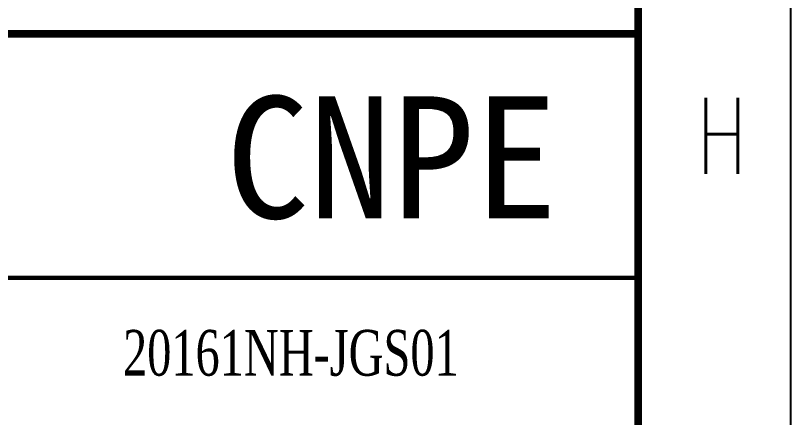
# Model space of a CAD drawing. Header units: inches. Extents: x 6 to 109360, y -14990 to 740552.
# Drawn here: x 1739.4 to 1790.2, y -2178.3 to -2151.9 of the extents above; entities that cross this region are included whole.
import ezdxf

# ---------------------------------------------------------------- set-up
doc = ezdxf.new("R2010")
doc.units = ezdxf.units.IN
doc.header["$MEASUREMENT"] = 0
doc.layers.add('1', color=7, linetype='Continuous')
doc.layers.add('PUB_TEXT', color=7, linetype='Continuous')
doc.styles.add('HZ', font='txt_____.ttf', dxfattribs={"width": 0.7, "bigfont": 'HZTXT'})
doc.styles.add('宋体', font='', dxfattribs={"width": 0.7})
doc.styles.get('宋体').set_extended_font_data('SimSun')

# ---------------------------------------------------------------- blocks, each defined once
blk = doc.blocks.new('图签')
at = {"layer": '1', "color": 7, "const_width": 0.5}
for points in [[(-180, 0), (0, 0), (0, 131.762), (-180, 131.762)], [(-180, 58), (0, 58), (0, 0), (-180, 0)]]:
    blk.add_lwpolyline(points, close=True, dxfattribs=at)
at = {"layer": '1', "color": 7, "const_width": 0.3}
blk.add_lwpolyline([(-180, 42), (0, 42)], dxfattribs=at)
at = {"linetype": 'Continuous', "insert": (-22.782, 37.062), "char_height": 3, "attachment_point": 5, "style": '宋体'}
blk.add_mtext_dynamic_manual_height_columns('{\\fTimes New Roman|b0|i0|c0|p18;20161NH-JGS01}', width=17.30878, gutter_width=1, heights=[-3.067], dxfattribs=at)
at = {"layer": 'PUB_TEXT', "color": 7, "style": '宋体'}
blk.add_text('CNPE', height=8, dxfattribs=at).set_placement((-27.046, 45.903))
blk = doc.blocks.new('*U115')
blk.add_blockref('图签', (0, 0))

msp = doc.modelspace()

# ---------------------------------------------------------------- linework, layer by layer
at = {"color": 4, "flags": 128}
msp.add_lwpolyline([(1790.21035, -1380.12677), (1790.21035, -2221.12677)], dxfattribs=at)
msp.add_lwpolyline([(31.21035, -1390.12677), (1780.13035, -1390.12677), (1780.13035, -2211.12677), (31.21035, -2211.12677)], close=True)

# ---------------------------------------------------------------- block references
msp.add_blockref('*U115', (1780.21035, -2211.12677))

# ---------------------------------------------------------------- texts
at = {"color": 0, "style": 'HZ', "width": 0.7}
msp.add_text('H', height=5, dxfattribs=at).set_placement((1784.0648, -2162.32145))

doc.saveas('drawing.dxf')
